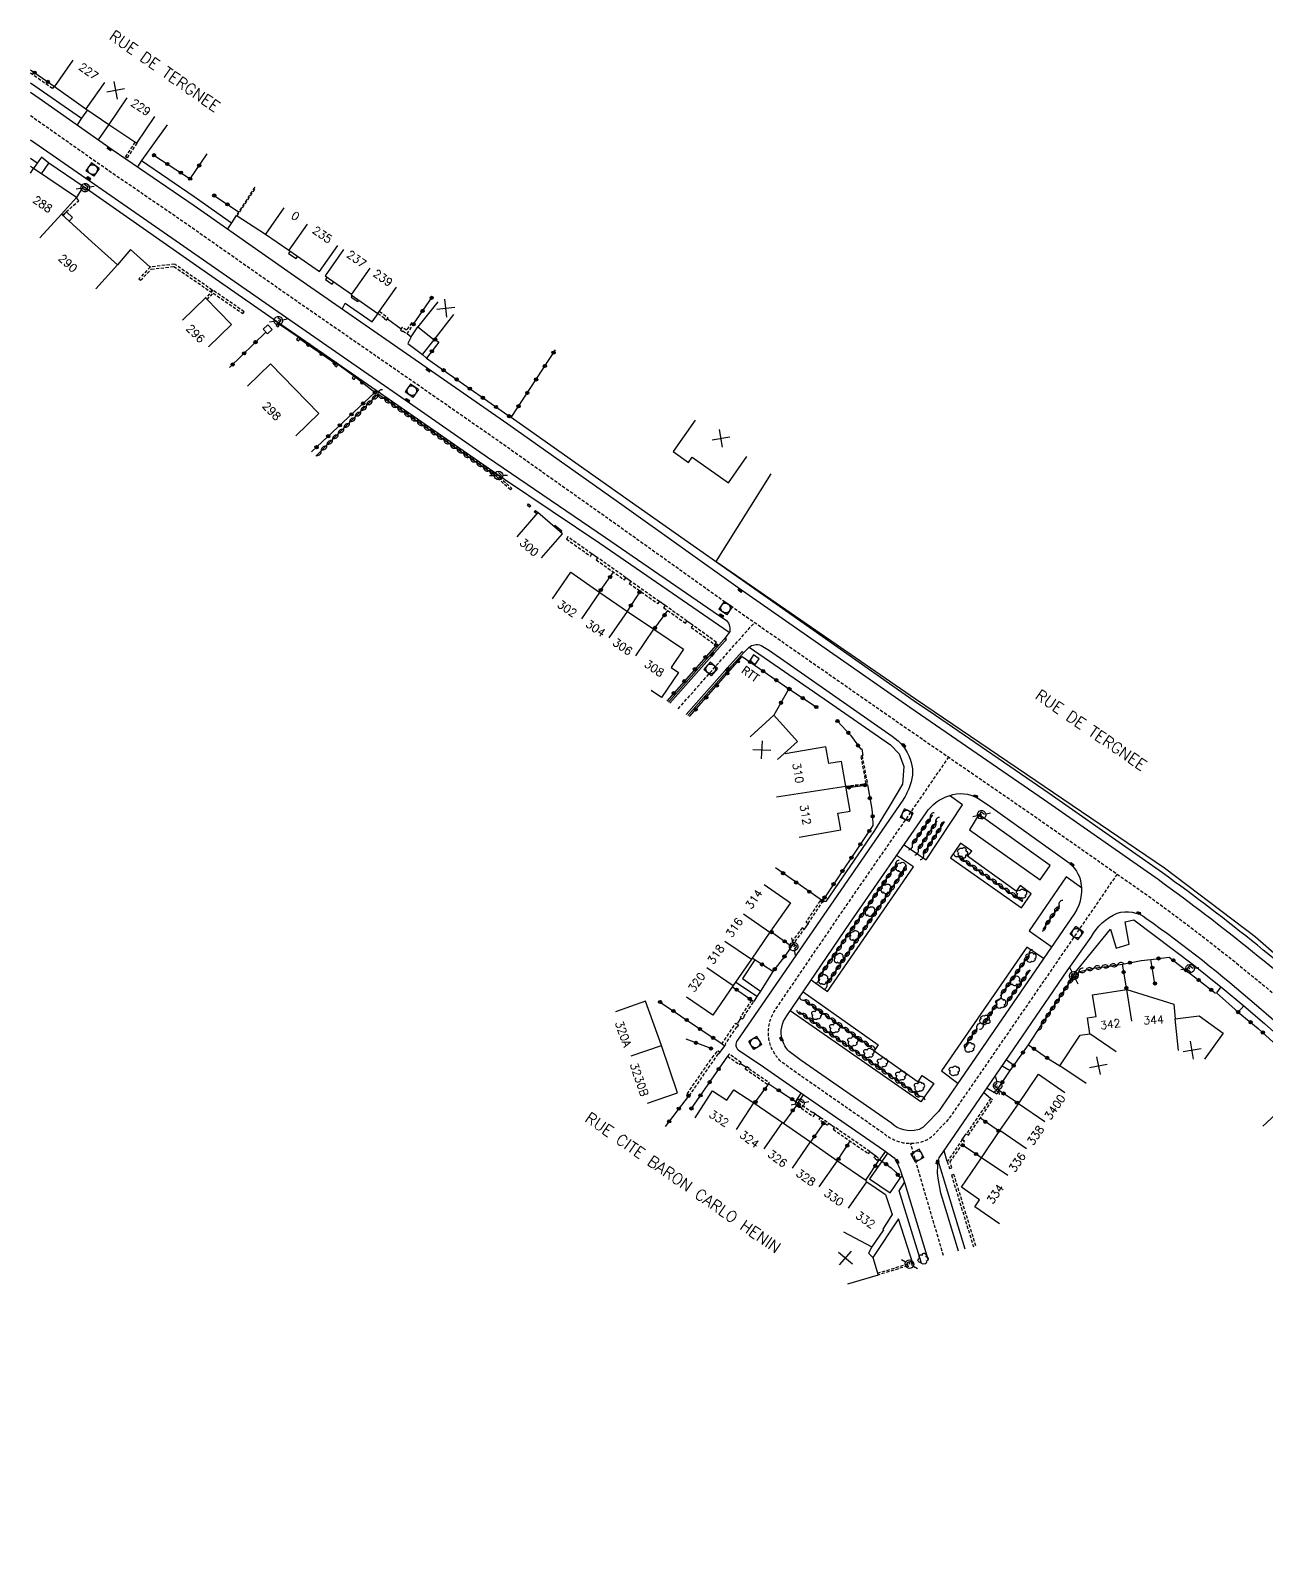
# Model space of a CAD drawing. Header units: millimetres. Extents: x 163999 to 165000, y 124000 to 125000.
# Drawn here: x 164000 to 164193.1, y 124532.5 to 124769.8 of the extents above; entities that cross this region are included whole.
import ezdxf
from ezdxf.enums import TextEntityAlignment as Align

# ---------------------------------------------------------------- set-up
doc = ezdxf.new("R2010")
doc.units = ezdxf.units.MM
doc.linetypes.add('DASHED', pattern=[0.75, 0.5, -0.25])
doc.layers.get('0').update_dxf_attribs({"linetype": 'CONTINUOUS'})
for name, color, linetype in [('W0001', 6, 'DASHED'), ('W0008', 7, 'CONTINUOUS'), ('W0100', 7, 'CONTINUOUS'), ('W0112', 1, 'DASHED'), ('W0300', 7, 'CONTINUOUS'), ('W0310', 3, 'CONTINUOUS'), ('W0322', 7, 'CONTINUOUS'), ('W0330', 7, 'CONTINUOUS'), ('W0334', 7, 'CONTINUOUS'), ('W0400', 7, 'CONTINUOUS'), ('W0420', 7, 'CONTINUOUS'), ('W0471', 7, 'CONTINUOUS'), ('W0984', 7, 'CONTINUOUS'), ('W0989', 7, 'CONTINUOUS'), ('W0991', 7, 'CONTINUOUS'), ('W1102', 7, 'CONTINUOUS')]:
    doc.layers.add(name, color=color, linetype=linetype)
doc.styles.get("Standard").update_dxf_attribs({"font": 'romans.shx', "width": 0.85})

# ---------------------------------------------------------------- blocks, each defined once
blk = doc.blocks.new('t991o')
at = {"color": 0, "linetype": 'Continuous'}
for p, q in [((-1, 1), (1, -1)), ((-1, -1), (1, 1))]:
    blk.add_line(p, q, dxfattribs=at)
blk = doc.blocks.new('t322o')
at = {"color": 0, "linetype": 'Continuous'}
for radius in [0.25, 0.15]:
    blk.add_circle((0, 0), radius, dxfattribs=at)
blk = doc.blocks.new('t310o')
at = {"color": 0, "linetype": 'Continuous'}
for centre, start, end in [((-0.5, 0.38), 216.8699, 323.1304), ((0.5, -0.37), 36.8699, 143.1303)]:
    blk.add_arc(centre, 0.625, start, end, dxfattribs=at)
blk = doc.blocks.new('T471')
for p, q in [((-0.333334, 0.333334), (-0.333334, -0.333334)), ((-0.333334, 0.333334), (0.333334, 0.333334)), ((-0.333334, 0), (0, 0)), ((0.500001, 0.500001), (1.000002, 1.000002)), ((-0.500001, -0.500001), (-1.000002, -1.000002)), ((-0.333334, -0.333334), (0.333334, -0.333334))]:
    blk.add_line(p, q)
blk.add_ellipse((0, 0), major_axis=(0.471405, 0.471405), ratio=1, start_param=5.4977871438, end_param=11.780972451)
blk = doc.blocks.new('T300')
for p, q in [((-0.8, 0.51), (-0.86, 0.34)), ((-0.86, 0.34), (-0.86, 0.17)), ((-0.86, 0.17), (-0.74, 0.06)), ((-0.69, 0.63), (-0.8, 0.51)), ((-0.8, -0.06), (-0.74, 0.06)), ((-0.74, 0.06), (-0.69, 0.11)), ((-0.57, 0.69), (-0.69, 0.63)), ((-0.46, 0.69), (-0.57, 0.69)), ((-0.29, 0.63), (-0.46, 0.69)), ((-0.29, 0.63), (-0.17, 0.74)), ((-0.23, 0.57), (-0.29, 0.63)), ((-0.17, 0.74), (-0.06, 0.8)), ((-0.06, 0.8), (0.06, 0.8)), ((0.06, 0.8), (0.23, 0.74)), ((0.23, 0.74), (0.34, 0.63)), ((0.34, 0.63), (0.4, 0.51)), ((0.46, 0.46), (0.34, 0.46)), ((0.4, 0.51), (0.4, 0.46)), ((0.57, 0.4), (0.46, 0.46)), ((0.57, 0.4), (0.69, 0.29)), ((0.69, 0.29), (0.74, 0.17)), ((0.74, 0.06), (0.69, -0.17)), ((0.74, 0.17), (0.74, 0.06)), ((-0.8, -0.17), (-0.8, -0.06)), ((-0.8, -0.23), (-0.8, -0.17)), ((-0.74, -0.34), (-0.8, -0.23)), ((-0.69, -0.4), (-0.74, -0.34)), ((-0.51, -0.46), (-0.69, -0.4)), ((-0.4, -0.46), (-0.51, -0.46)), ((-0.4, -0.46), (-0.34, -0.46)), ((-0.34, -0.46), (-0.34, -0.4)), ((-0.34, -0.51), (-0.34, -0.46)), ((-0.29, -0.63), (-0.34, -0.51)), ((-0.17, -0.74), (-0.29, -0.63)), ((-0.06, -0.8), (-0.17, -0.74)), ((0.06, -0.8), (-0.06, -0.8)), ((0.17, -0.74), (0.06, -0.8)), ((0.23, -0.69), (0.17, -0.74)), ((0.29, -0.46), (0.23, -0.46)), ((0.29, -0.63), (0.23, -0.69)), ((0.46, -0.4), (0.29, -0.46)), ((0.34, -0.51), (0.29, -0.63)), ((0.34, -0.51), (0.34, -0.46)), ((0.57, -0.34), (0.46, -0.4)), ((0.63, -0.29), (0.57, -0.34)), ((0.69, -0.17), (0.63, -0.29))]:
    blk.add_line(p, q)
blk = doc.blocks.new('T400')
for p, q in [((-0.15, 0.3), (0.15, 0.3)), ((-0.15, -0.25), (-0.15, 0.3)), ((-0.15, 0.15), (0.15, 0.15)), ((-0.15, 0), (0.15, 0)), ((0.15, 0.3), (0.15, -0.25)), ((-0.15, -0.15), (0.15, -0.15)), ((-0.15, -0.25), (-0.15, -0.3)), ((-0.15, -0.3), (0.15, -0.3)), ((0.15, -0.3), (0.15, -0.25))]:
    blk.add_line(p, q)
blk = doc.blocks.new('T420')
for p, q in [((0.75, 0.75), (-0.75, 0.75)), ((-0.75, 0.75), (-0.75, -0.75)), ((0.75, 0.75), (0.75, -0.75)), ((0.75, -0.75), (-0.75, -0.75))]:
    blk.add_line(p, q)
blk.add_ellipse((0, 0), major_axis=(-0.53, 0.53), ratio=1, start_param=3.926991, end_param=10.210176)
blk = doc.blocks.new('t112o')
at = {"color": 0, "linetype": 'Continuous'}
for p, q in [((-0.5, 0.5), (0.5, 0.5)), ((-0.5, -0.5), (-0.5, 0.5)), ((0.5, 0.5), (0.5, -0.5)), ((0.5, -0.5), (-0.5, -0.5))]:
    blk.add_line(p, q, dxfattribs=at)

msp = doc.modelspace()

# ---------------------------------------------------------------- linework, layer by layer
at = {"layer": 'W0001', "flags": 128}
for points in [[(164000, 124756.56), (164011.04, 124748.79), (164023.86, 124740.01), (164039.54, 124729.01), (164060.94, 124714.2), (164072.86, 124705.91), (164091.02, 124693.06), (164108.83, 124680.34), (164135.66, 124661.66), (164156.7, 124647.18), (164174.39, 124634.79, -0.027747), (164202.99, 124611.68, -0.034051), (164229.61, 124584.03, -0.003914), (164258.63, 124549.33), (164269.93, 124535.81)], [(164169.73, 124638.05), (164159.84, 124623.62), (164146.33, 124603.98), (164143.37, 124599.71), (164141.54, 124597.8, -0.165138), (164139.13, 124596.17, -0.252688), (164133.25, 124597.55), (164119.23, 124607.3), (164117.18, 124608.82, -0.134361), (164115.5, 124611.67, -0.229926), (164116.51, 124617.07), (164126.46, 124631.69), (164138.25, 124648.76, -0.000148), (164138.25, 124648.76), (164143.44, 124656.3)]]:
    msp.add_lwpolyline(points, format="xyb", dxfattribs=at)
for points in [[(164101.18, 124663.86), (164113.1, 124677.36)], [(164142.61, 124578.45), (164137.48, 124595.95)]]:
    msp.add_lwpolyline(points, dxfattribs=at)
at = {"layer": 'W0008'}
for points in [[(164000, 124760.21), (164001.37, 124759.26), (164012.75, 124751.26), (164025.57, 124742.47), (164041.25, 124731.48), (164062.65, 124716.66), (164074.59, 124708.37), (164092.76, 124695.5), (164110.56, 124682.79), (164137.37, 124664.12), (164158.41, 124649.64), (164176.13, 124637.23, -0.027762), (164205, 124613.9, -0.034045), (164231.9, 124585.96, -0.003913), (164260.94, 124551.24), (164272.25, 124537.72)], [(164000, 124752.75), (164009.33, 124746.27), (164022.1, 124737.42), (164037.98, 124726.4), (164059.19, 124711.67), (164071.38, 124703.2), (164089.83, 124690.61), (164107.5, 124678.47), (164108.5, 124677.81, -0.292761), (164109.24, 124675.96, -0.051791), (164108.3, 124674.7), (164099.65, 124664.91)], [(164102.71, 124662.82), (164109.13, 124670.09), (164111.37, 124672.63), (164112.21, 124673.45, -0.295701), (164114.13, 124673.75), (164115.42, 124672.96), (164134.62, 124659.59, -0.163825), (164137.41, 124655.99, -0.180444), (164137.43, 124651.99, -0.048816), (164136.28, 124649.59), (164120.13, 124626.17), (164110.43, 124612.09, 0.47323), (164110.76, 124610.46), (164113.97, 124608.3), (164120.85, 124603.51), (164133.32, 124594.93), (164134.93, 124593.73, -0.041496), (164135.8, 124592.01), (164136.58, 124589.7), (164140.22, 124577.74)], [(164144.96, 124579.15), (164143.17, 124584.97), (164142.22, 124588.23), (164141.78, 124590.57, -0.095421), (164141.94, 124593.7), (164150.11, 124605.63), (164161.94, 124622.92), (164165.66, 124628.22, -0.164769), (164169.76, 124631.93, -0.240965), (164174.24, 124631.18, -0.025366), (164191.53, 124617.56, -0.026655), (164214.62, 124595.68, -0.014884), (164234.51, 124572.85), (164244.38, 124560.92, -0.202931), (164246.11, 124556.6, -0.164971), (164242.95, 124551.92), (164230.59, 124541.83), (164220.01, 124533.2, -0.245856), (164216.15, 124532.84, -0.230619), (164213.87, 124534.93), (164210.92, 124544.66)]]:
    msp.add_lwpolyline(points, format="xyb", dxfattribs=at)
for points in [[(164108.52, 124674.95), (164108.52, 124674.95)], [(164135.43, 124592.84), (164135.43, 124592.84)]]:
    msp.add_lwpolyline(points, dxfattribs=at)
msp.add_lwpolyline([(164118.49, 124610.34, -0.127246), (164117.43, 124612.2, -0.232213), (164118.14, 124615.9), (164128.11, 124630.56), (164139.9, 124647.62, -0.172525), (164143.53, 124650.28, -0.232697), (164147.97, 124649.89), (164149.65, 124648.79), (164161.87, 124640.06, -0.166534), (164163.95, 124637.3, -0.209994), (164163.1, 124631.91), (164158.19, 124624.75), (164144.68, 124605.12), (164141.82, 124600.97), (164140.01, 124599.09, -0.175147), (164138.6, 124598.1, -0.259193), (164134.49, 124599.12), (164120.39, 124608.92), (164118.49, 124610.34)], format="xyb", close=True, dxfattribs=at)
at = {"layer": 'W0100'}
for points in [[(164006.65, 124765.18), (164003.76, 124761.1), (164008.68, 124757.61), (164012.27, 124755.16), (164016.64, 124752.23), (164019.42, 124756.38)], [(164010.24, 124729.49), (164013.59, 124733.2), (164009.59, 124736.82), (164004.85, 124741.14), (164007.2, 124743.73), (164000.49, 124748.27), (164000, 124748.6)], [(164039.58, 124742.12), (164036.72, 124738.02), (164040.36, 124735.49), (164045.14, 124732.16), (164048, 124736.26)], [(164048.91, 124735.62), (164046.04, 124731.52), (164050.17, 124728.63), (164050.09, 124728.55), (164054.29, 124725.62), (164057.16, 124729.71)], [(164027.83, 124720.41), (164031.4, 124723.91), (164027.36, 124728.04), (164023.78, 124724.55)], [(164063.64, 124727.43), (164060.54, 124723.51), (164063.05, 124721.52), (164066.16, 124725.44)], [(164033.93, 124714.24), (164037.52, 124717.73), (164045.04, 124709.99), (164041.46, 124706.51)], [(164103.85, 124708.97), (164100.38, 124704.06), (164102.8, 124702.35), (164103.38, 124703.18), (164109.03, 124699.18), (164111.92, 124703.26)], [(164079.81, 124687.43), (164083.09, 124691.21), (164079.28, 124694.52), (164076, 124690.74)], [(164081.56, 124681.07), (164084.39, 124685.19), (164088.96, 124682.06), (164093.27, 124679.07), (164097.36, 124676.29), (164102, 124673.16), (164100.06, 124670.31), (164101.21, 124669.52), (164098.57, 124665.64), (164096.98, 124666.72)], [(164112.42, 124659.5), (164116.13, 124662.85), (164119.81, 124658.77), (164116.69, 124655.95)], [(164114.6, 124636.43), (164118.7, 124633.58), (164115.51, 124628.97), (164112.62, 124624.75), (164109.77, 124620.63), (164106.61, 124616.02), (164102.49, 124618.84)], [(164164.91, 124605.32), (164160.77, 124608.12), (164163.99, 124612.88), (164165.46, 124613.09), (164165.1, 124615.59), (164166.47, 124615.78), (164165.92, 124619.17), (164171.27, 124620.02), (164178.59, 124617.72), (164178.83, 124615.46), (164182.55, 124615.91), (164186.32, 124613.21), (164183.41, 124609.15)], [(164096.38, 124602.27), (164101.1, 124603.9), (164098.55, 124611.28), (164096.1, 124618.21), (164091.38, 124616.54)], [(164151.36, 124583.4), (164147.51, 124586.06), (164148.27, 124587.18), (164145.41, 124589.13), (164148.55, 124593.75), (164151.43, 124597.97), (164154.32, 124602.18), (164157.47, 124606.78), (164161.59, 124603.95)], [(164103.81, 124599.99), (164106.52, 124604.19), (164108.8, 124602.72), (164109.86, 124604.35), (164112.99, 124602.33), (164117.48, 124599.24), (164121.87, 124596.2), (164126.07, 124593.28), (164130.47, 124590.25), (164130.55, 124590.19), (164130.49, 124590.1), (164130.65, 124589.99), (164133.55, 124588), (164134.61, 124584.85), (164134.42, 124584.54), (164133.17, 124582.59), (164133.27, 124582.47), (164131.44, 124579.84), (164130.91, 124578.82), (164131.59, 124578.15), (164132.4, 124575.42), (164127.61, 124574)]]:
    msp.add_lwpolyline(points, dxfattribs=at)
msp.add_lwpolyline([(164113.19, 124670.8), (164113.83, 124671.67), (164112.97, 124672.3), (164112.37, 124671.41)], close=True, dxfattribs=at)
at = {"layer": 'W0100', "flags": 128}
msp.add_lwpolyline([(164120.09, 124643.79), (164126.56, 124644.94), (164126.1, 124647.56), (164128.04, 124647.9), (164126.67, 124655.65), (164124.73, 124655.31), (164124.26, 124657.95), (164117.9, 124656.83)], dxfattribs=at)
at = {"layer": 'W0112'}
for points in [[(164003.72, 124761.12), (164003.46, 124760.76), (164000, 124763.15)], [(164016.64, 124752.23), (164015.13, 124749.94), (164014.88, 124750.1), (164016.39, 124752.39)], [(164035.04, 124745.33), (164032.16, 124740.95), (164032.3, 124740.86), (164035.18, 124745.24)], [(164005.03, 124740.98), (164007.55, 124743.24), (164007.2, 124743.73)], [(164027.6, 124727.79), (164028.56, 124728.79), (164033.2, 124725.6), (164033.4, 124725.89), (164028.51, 124729.25), (164027.36, 124728.04)], [(164054.3, 124725.63), (164055.33, 124724.87), (164055.28, 124724.8), (164055.61, 124724.56), (164055.83, 124724.89)], [(164054.53, 124725.95), (164055.88, 124724.96), (164055.83, 124724.89), (164055.84, 124724.89)], [(164079.08, 124694.3), (164078.71, 124694.62), (164078.91, 124694.85), (164079.28, 124694.52)], [(164127.36, 124651.76), (164130.54, 124652.2), (164129.74, 124656.52), (164129.9, 124656.55), (164130.73, 124652.07), (164127.39, 124651.6)], [(164110.58, 124614.47), (164110.35, 124614.15), (164110.28, 124614.2), (164108.5, 124611.49), (164108.57, 124611.45), (164108.43, 124611.22), (164108, 124611.46), (164110.17, 124614.76), (164110.58, 124614.48)], [(164147.67, 124579.96), (164144.25, 124591.14), (164143.87, 124591.02), (164147.29, 124579.84)], [(164132.32, 124575.7), (164136.92, 124577.12), (164137, 124576.84), (164132.4, 124575.42)]]:
    msp.add_lwpolyline(points, dxfattribs=at)
for points in [[(164028.41, 124729.27), (164022.52, 124733.33), (164018.72, 124732.88), (164016.95, 124731.04), (164017.21, 124730.8), (164018.88, 124732.54), (164022.43, 124732.96), (164028.21, 124728.98)], [(164038.91, 124723.88), (164038.6, 124724.09), (164038.37, 124723.76), (164038.68, 124723.55)], [(164059.52, 124724.16), (164058.74, 124723), (164058.07, 124723.46), (164057.8, 124723.06), (164058.14, 124722.82), (164058.18, 124722.9), (164058.84, 124722.45), (164059.85, 124723.93)], [(164042.13, 124721.68), (164041.81, 124721.9), (164041.59, 124721.57), (164041.9, 124721.35)], [(164047.48, 124717.53), (164047.8, 124717.3), (164048.03, 124717.63), (164047.72, 124717.85)], [(164050.79, 124715.63), (164050.48, 124715.86), (164050.24, 124715.54), (164050.55, 124715.31)], [(164073.27, 124700.05), (164075.2, 124698.28), (164074.99, 124698.06), (164073.07, 124699.83)], [(164077.96, 124695.34), (164077.62, 124695.65), (164077.82, 124695.87), (164078.16, 124695.56)], [(164083.72, 124690.39), (164087.47, 124687.73), (164087.7, 124688.06), (164083.95, 124690.72)], [(164088.37, 124687.13), (164092.79, 124684.01), (164093.02, 124684.34), (164088.6, 124687.46)], [(164093.55, 124683.45), (164098.02, 124680.29), (164098.25, 124680.61), (164093.78, 124683.77)], [(164098.91, 124679.68), (164102.31, 124677.25), (164102.55, 124677.57), (164099.15, 124680.01)], [(164107.16, 124674.25), (164103.48, 124676.92), (164103.23, 124676.58), (164106.91, 124673.91)], [(164123.34, 124633.86), (164121.13, 124630.56), (164121.46, 124630.34), (164123.67, 124633.64)], [(164119, 124626.86), (164120.87, 124629.43), (164120.55, 124629.66), (164118.67, 124627.09)], [(164111.2, 124615.38), (164111.48, 124615.72), (164111.41, 124615.77), (164112.98, 124618.15), (164112.64, 124618.37), (164110.87, 124615.67), (164110.9, 124615.65), (164110.89, 124615.63)], [(164102.59, 124603.72), (164106.48, 124609.36), (164107.39, 124610.49), (164107.7, 124610.24), (164107.45, 124609.93), (164107.39, 124609.98), (164102.92, 124603.49)], [(164108.9, 124609.61), (164110.78, 124608.27), (164111.02, 124608.6), (164109.13, 124609.94)], [(164115.15, 124605.17), (164111.65, 124607.58), (164111.96, 124607.98), (164112.27, 124607.74), (164112.23, 124607.67), (164115.38, 124605.5)], [(164149.98, 124603), (164146.18, 124597.47), (164146.51, 124597.25), (164150.31, 124602.78)], [(164151.16, 124604.02), (164150.95, 124603.69), (164150.61, 124603.91), (164150.82, 124604.24)], [(164119.75, 124601.93), (164122.31, 124600.19), (164122.56, 124600.6), (164122.24, 124600.82), (164122.19, 124600.75), (164119.98, 124602.26)], [(164124.47, 124598.82), (164123.19, 124599.7), (164123.41, 124600.03), (164124.7, 124599.15)], [(164131.13, 124594.69), (164125.61, 124598.51), (164125.38, 124598.18), (164130.9, 124594.36)], [(164145.56, 124596.57), (164143.21, 124593.15), (164143.55, 124592.06), (164143.93, 124592.18), (164143.65, 124593.08), (164145.89, 124596.34)], [(164132.25, 124593.29), (164131.75, 124593.76), (164132.03, 124594.05), (164132.53, 124593.57)]]:
    msp.add_lwpolyline(points, close=True, dxfattribs=at)
at = {"layer": 'W0310'}
for points in [[(164072.61, 124700.33), (164054.29, 124712.99), (164044.57, 124703.31)], [(164137.77, 124642.68), (164140.93, 124647.33)], [(164138.69, 124641.87), (164141.64, 124646.37)], [(164139.5, 124641.15), (164142.76, 124646.23)], [(164144.96, 124640.8), (164154.98, 124633.79)], [(164123.12, 124621.82), (164135.38, 124639.72)], [(164124.43, 124620.88), (164136.7, 124638.97)], [(164160.68, 124633.11), (164158.13, 124629.38)], [(164155.96, 124625.4), (164151.46, 124618.96)], [(164167.34, 124623.53), (164170.56, 124624)], [(164152.6, 124618.1), (164156.19, 124623.07)], [(164157.93, 124614.5), (164162.5, 124621.38), (164163.93, 124622.83), (164166.28, 124623.4)], [(164120.91, 124618.37), (164131.45, 124610.95)], [(164150.94, 124617.73), (164148.79, 124614.61)], [(164138.92, 124603.29), (164120.05, 124616.55)], [(164147.82, 124613.92), (164146, 124611.28)]]:
    msp.add_lwpolyline(points, dxfattribs=at)
at = {"layer": 'W0322'}
for points in [[(164000, 124763.69), (164003.76, 124761.1)], [(164019.3, 124750.34), (164024.96, 124746.67), (164027.63, 124750.57)], [(164028.72, 124744.05), (164032.52, 124741.5)], [(164059.85, 124723.93), (164062.74, 124728.15)], [(164036.77, 124722.72), (164031.09, 124717.16)], [(164047.66, 124717.77), (164042.09, 124721.63)], [(164063.12, 124721.61), (164063.8, 124721.14), (164061.87, 124718.62)], [(164064.54, 124716.75), (164075.08, 124709.36), (164082.02, 124719.96)], [(164043.91, 124703.99), (164053.81, 124713.28), (164050.92, 124715.54), (164050.79, 124715.63)], [(164088.87, 124682.12), (164091.09, 124685.21)], [(164095.25, 124682.25), (164093.21, 124679.12)], [(164097.38, 124676.28), (164099.58, 124679.21)], [(164107.11, 124673.79), (164099.39, 124665.08)], [(164102.94, 124662.66), (164111.17, 124672.03), (164118.48, 124666.99), (164123.03, 124663.95)], [(164118.48, 124666.99), (164116.13, 124662.85)], [(164126.06, 124661.96), (164128.09, 124659.76), (164129.66, 124657.59)], [(164127.41, 124651.5), (164130.73, 124652), (164131.43, 124648.18)], [(164131.55, 124647.09), (164131.6, 124645.62), (164123.7, 124633.87)], [(164123.7, 124633.87), (164116.39, 124639.01)], [(164115.6, 124629.11), (164118.88, 124626.79), (164118.41, 124626.07)], [(164117.78, 124625.19), (164115.99, 124622.83), (164112.75, 124624.94)], [(164171.18, 124620.26), (164170.56, 124624), (164173.51, 124624.54)], [(164175.65, 124620.97), (164175.02, 124624.73), (164177.89, 124625.07), (164185.11, 124619.45)], [(164109.65, 124620.45), (164112.82, 124618.25)], [(164098.36, 124618.06), (164108.04, 124611.52)], [(164188.65, 124616.48), (164191.78, 124613.95), (164200.46, 124606.01), (164192.48, 124598.69)], [(164106.31, 124610.8), (164102.45, 124612.26)], [(164153.59, 124608.14), (164155.88, 124611.36), (164158.89, 124609.3), (164160.77, 124608.12)], [(164103.25, 124601.43), (164108.91, 124609.61)], [(164154.07, 124602.35), (164151.05, 124604.42), (164153.05, 124607.35)], [(164113.27, 124602.45), (164115.34, 124605.27), (164115.95, 124604.89)], [(164102.88, 124603.52), (164099.15, 124598.6)], [(164116.89, 124604.26), (164119.9, 124602.29), (164117.61, 124599.16)], [(164123.91, 124599.2), (164121.86, 124596.21)], [(164151.35, 124597.84), (164148.46, 124599.85)], [(164126.06, 124593.29), (164128.06, 124596.31)], [(164145.62, 124595.68), (164148.56, 124593.77)], [(164130.51, 124590.22), (164132.64, 124593.49), (164134.44, 124592.18), (164135.16, 124591.5), (164135.87, 124590.55)]]:
    msp.add_lwpolyline(points, dxfattribs=at)
at = {"layer": 'W0330'}
for points in [[(164107.1, 124686.87), (164115.71, 124700.58)], [(164107.1, 124686.87), (164138.27, 124665.43), (164177.12, 124639), (164191.32, 124628.28), (164206.25, 124615.25), (164213.13, 124609.44), (164219.22, 124620.65)]]:
    msp.add_lwpolyline(points, dxfattribs=at)
at = {"layer": 'W0334'}
for points in [[(164000, 124761.66), (164007.98, 124756.15), (164007.3, 124755.09)], [(164008.91, 124757.45), (164007.98, 124756.15)], [(164010.66, 124752.73), (164012.29, 124755.14)], [(164021.36, 124755.08), (164017.37, 124749.51), (164025.57, 124743.91), (164031.41, 124739.79), (164030.78, 124738.82)], [(164109.15, 124675.8), (164088.94, 124689.68), (164074.03, 124699.69), (164042.29, 124721.69), (164038.43, 124724.38), (164025.97, 124733.04), (164008.26, 124745.45), (164002.9, 124749.12), (164001.74, 124750.04), (164001.06, 124749.12), (164000, 124749.83)], [(164001.06, 124749.12), (164000.49, 124748.27)], [(164001.73, 124747.43), (164002.9, 124749.12)], [(164017.37, 124749.51), (164016.73, 124748.53)], [(164008.26, 124745.45), (164007.2, 124743.73)], [(164006.06, 124740.04), (164006.57, 124740.6), (164005.62, 124741.48), (164005.11, 124740.91)], [(164032.15, 124740.94), (164031.41, 124739.79)], [(164032.3, 124740.86), (164036.72, 124738.02)], [(164018.72, 124732.88), (164015.62, 124735.63), (164013.59, 124733.2)], [(164040.58, 124735.34), (164040.34, 124734.99), (164041.51, 124734.2), (164041.74, 124734.53)], [(164046.36, 124731.3), (164046.09, 124730.93), (164047.15, 124730.19), (164047.41, 124730.56)], [(164050.26, 124728.43), (164050.09, 124728.19), (164051.14, 124727.49), (164051.29, 124727.71)], [(164048.71, 124726.31), (164049.18, 124727.23), (164053.39, 124724.3), (164054.31, 124725.62)], [(164041.81, 124721.9), (164038.91, 124723.88)], [(164055.77, 124724.8), (164057.9, 124723.21)], [(164058.86, 124722.48), (164059.48, 124721.97), (164058.94, 124720.93), (164061.24, 124719.23), (164061.87, 124718.62), (164064.54, 124716.75)], [(164059.48, 124721.97), (164060.54, 124723.51)], [(164061.24, 124719.23), (164063.05, 124721.52)], [(164050.48, 124715.86), (164048.03, 124717.63)], [(164082.84, 124691.42), (164083.02, 124691.63), (164081.92, 124692.52), (164081.78, 124692.35)], [(164088.6, 124687.46), (164087.7, 124688.06)], [(164093.78, 124683.77), (164093.02, 124684.34)], [(164099.15, 124680.01), (164098.25, 124680.61)], [(164103.48, 124676.92), (164102.55, 124677.57)], [(164111.37, 124672.63), (164111.15, 124672.83), (164108.9, 124670.29), (164102.45, 124662.99)], [(164112.27, 124673.5), (164123.96, 124665.41), (164134.34, 124658.24), (164135.72, 124656.83), (164136.4, 124654.86), (164136.21, 124652.07), (164134.08, 124648.52), (164131.87, 124644.85), (164124.26, 124633.75), (164123.67, 124633.64)], [(164129.66, 124657.59), (164129.84, 124657.59), (164130.03, 124656.58), (164129.9, 124656.55)], [(164136.46, 124642.64), (164139.89, 124640.25), (164145.61, 124648.88), (164143.58, 124650.3)], [(164131.43, 124648.18), (164131.55, 124647.09)], [(164121.95, 124621.51), (164124.52, 124619.73), (164137.92, 124639.16), (164135.3, 124640.97)], [(164164.17, 124635.88), (164161.76, 124637.61), (164155.98, 124629.18), (164159.53, 124626.71)], [(164121.46, 124630.34), (164120.87, 124629.43)], [(164162.5, 124621.38), (164162.78, 124622.16), (164168.68, 124629.44), (164169.6, 124626.47), (164171.62, 124627.09), (164170.99, 124630.6), (164172.33, 124630.92), (164181.66, 124623.89), (164185.95, 124620.43), (164185.26, 124619.51), (164188.65, 124616.48), (164189.53, 124617.47)], [(164158.26, 124624.86), (164155.64, 124626.64), (164142.31, 124607.3), (164144.88, 124605.41)], [(164113.14, 124624.68), (164111.25, 124621.74), (164114.03, 124619.76)], [(164118.41, 124626.07), (164117.78, 124625.19)], [(164173.51, 124624.54), (164175.02, 124624.73)], [(164115.99, 124622.83), (164114.03, 124619.76), (164113.47, 124618.91), (164112.98, 124618.15)], [(164166.28, 124623.4), (164167.34, 124623.53)], [(164113.47, 124618.91), (164110.12, 124621.14)], [(164120.69, 124619.65), (164132.41, 124611.39), (164131.78, 124610.44), (164138.65, 124605.61), (164139.31, 124606.59), (164141.1, 124605.36), (164139.07, 124602.47), (164118.68, 124616.69)], [(164185.95, 124620.43), (164186.16, 124620.27), (164189.53, 124617.47), (164192.74, 124614.72), (164202.41, 124606.1), (164209.68, 124598.9), (164208.51, 124597.81)], [(164110.92, 124615.47), (164110.42, 124614.74)], [(164155.88, 124611.36), (164157.93, 124614.5)], [(164108.39, 124611.24), (164107.7, 124610.24)], [(164110.92, 124608.46), (164111.87, 124607.87)], [(164151.8, 124608.1), (164153.05, 124607.35), (164153.59, 124608.14), (164152.42, 124609.01)], [(164115.95, 124604.89), (164116.89, 124604.26)], [(164119.56, 124602.5), (164120.41, 124603.81)], [(164119.89, 124602.29), (164120.73, 124603.59)], [(164149.98, 124603), (164148.9, 124603.87)], [(164149.42, 124604.63), (164150.61, 124603.91)], [(164122.56, 124600.6), (164123.41, 124600.03)], [(164124.7, 124599.15), (164125.61, 124598.51)], [(164145.56, 124596.57), (164146.18, 124597.47)], [(164133.91, 124594.49), (164131.04, 124590.46), (164134.31, 124588.25), (164135.87, 124590.55), (164136.16, 124590.93)], [(164131.13, 124594.69), (164132.03, 124594.05)], [(164133.55, 124594.76), (164132.52, 124593.31)], [(164146.02, 124579.46), (164141.83, 124593.16)], [(164143.21, 124593.15), (164142.71, 124594.82)], [(164139.11, 124577.41), (164135.69, 124588.59), (164136.52, 124589.86)], [(164137.86, 124577.04), (164135.61, 124584.18), (164131.59, 124578.15)]]:
    msp.add_lwpolyline(points, dxfattribs=at)
for points in [[(164248.2, 124566.61), (164249.12, 124567.42, 0.002184), (164232.84, 124586.76, 0.034042), (164205.82, 124614.81, 0.027768), (164176.84, 124638.23), (164159.11, 124650.65), (164141.37, 124662.84), (164138.04, 124665.07), (164093.5, 124696.35), (164075.08, 124709.36)], [(164108.52, 124674.95), (164108.75, 124674.75, -0.010545), (164108.53, 124674.5), (164099.9, 124664.73)]]:
    msp.add_lwpolyline(points, format="xyb", dxfattribs=at)
for points in [[(164146.66, 124644.95), (164157.74, 124637.14), (164159.28, 124639.38), (164148.15, 124647.34)], [(164146.39, 124640.83), (164147.03, 124641.62), (164145.28, 124642.89), (164143.73, 124640.6), (164154.81, 124632.78), (164156.33, 124634.96), (164154.62, 124636.24), (164153.99, 124635.4)]]:
    msp.add_lwpolyline(points, close=True, dxfattribs=at)
at = {"layer": 'W1102'}
for p, q in [((164086.13, 124677.94), (164088.96, 124682.06)), ((164090.42, 124674.96), (164093.27, 124679.07)), ((164094.55, 124672.16), (164097.36, 124676.29)), ((164127, 124582.14), (164131.44, 124579.84))]:
    msp.add_line(p, q, dxfattribs=at)
for points in [[(164011.57, 124761.69), (164008.68, 124757.61)], [(164015.09, 124759.29), (164012.27, 124755.16)], [(164000, 124747.54), (164000.49, 124748.27)], [(164001.48, 124737.45), (164004.85, 124741.14)], [(164043.22, 124739.59), (164040.36, 124735.49)], [(164053.04, 124732.72), (164050.17, 124728.63)], [(164111.4, 124631.82), (164115.51, 124628.97)], [(164108.49, 124627.58), (164112.62, 124624.75)], [(164105.65, 124623.47), (164109.77, 124620.63)], [(164172.06, 124615.08), (164171.27, 124620.02)], [(164179.34, 124610.49), (164178.83, 124615.46)], [(164093.82, 124609.65), (164098.55, 124611.28)], [(164110.27, 124598.13), (164112.99, 124602.33)], [(164158.44, 124599.36), (164154.32, 124602.18)], [(164114.63, 124595.14), (164117.48, 124599.24)], [(164155.56, 124595.15), (164151.43, 124597.97)], [(164119.02, 124592.09), (164121.87, 124596.2)], [(164123.21, 124589.18), (164126.07, 124593.28)], [(164152.69, 124590.94), (164148.55, 124593.75)], [(164127.8, 124585.88), (164130.65, 124589.99)]]:
    msp.add_lwpolyline(points, dxfattribs=at)
at = {"layer": 'W1102', "flags": 128}
for points in [[(164116.54, 124650.11), (164127.36, 124651.78)], [(164169.6, 124610.29), (164165.46, 124613.09)]]:
    msp.add_lwpolyline(points, dxfattribs=at)

# ---------------------------------------------------------------- block references
at = {"layer": 'W0112', "rotation": 41.81825017965769}
msp.add_blockref('t112o', (164037.06, 124723.15), dxfattribs=at)
at = {"layer": 'W0300'}
for p, rotation in [((164145.56, 124641.48), 144.9774758571606), ((164136.1, 124639.16), 55.76833331429238), ((164133.76, 124635.76), 55.76833331429238), ((164154.73, 124634.92), 233.3061126766876), ((164131.28, 124632.22), 55.76833331429238), ((164128.82, 124628.47), 69.35355337719798), ((164126.37, 124624.95), 69.35355337719798), ((164156.21, 124624.99), 235.7552115655216), ((164123.96, 124621.62), 69.35355337719798), ((164153.88, 124621.41), 54.12136074187669), ((164122.74, 124616.04), 234.9883059978106), ((164151.47, 124617.81), 235.1116853868686), ((164125.57, 124613.97), 234.9883059978106), ((164149.16, 124615.29), 54.12136074187669), ((164128.38, 124611.87), 234.9883059978106), ((164146.59, 124610.94), 235.3810051170476), ((164130.88, 124610.07), 234.9883059978106), ((164133.02, 124608.59), 234.9883059978106), ((164135.88, 124606.53), 234.9883059978106), ((164144.23, 124607.27), 235.3810051170476), ((164138.78, 124604.78), 234.9883059978106), ((164139.42, 124577.85), 286.9183821143546)]:
    msp.add_blockref('T300', p, dxfattribs=dict(at, rotation=rotation))
at = {"layer": 'W0310'}
for p, rotation in [((164052.51, 124711.23), 224.9026682214546), ((164053.4, 124712.11), 224.9026682214546), ((164054.29, 124712.99), 224.9026682214546), ((164055.12, 124712.41), 145.3520020567886), ((164056.15, 124711.7), 145.3520020567886), ((164057.18, 124710.99), 145.3520020567886), ((164049.86, 124708.58), 224.9026682214546), ((164050.74, 124709.46), 224.9026682214546), ((164051.63, 124710.34), 224.9026682214546), ((164058.21, 124710.28), 145.3520020567886), ((164059.24, 124709.57), 145.3520020567886), ((164060.27, 124708.86), 145.3520020567886), ((164048.09, 124706.81), 224.9026682214546), ((164048.97, 124707.7), 224.9026682214546), ((164061.29, 124708.15), 145.3520020567886), ((164062.32, 124707.44), 145.3520020567886), ((164063.35, 124706.73), 145.3520020567886), ((164045.43, 124704.17), 224.9026682214546), ((164046.32, 124705.05), 224.9026682214546), ((164047.2, 124705.93), 224.9026682214546), ((164064.38, 124706.02), 145.3520020567886), ((164065.41, 124705.3), 145.3520020567886), ((164066.44, 124704.59), 145.3520020567886), ((164067.46, 124703.88), 145.3520020567886), ((164068.49, 124703.17), 145.3520020567886), ((164069.52, 124702.46), 145.3520020567886), ((164070.55, 124701.75), 145.3520020567886), ((164071.58, 124701.04), 145.3520020567886), ((164072.61, 124700.33), 145.3520020567886), ((164140.58, 124646.81), 55.82350756432938), ((164139.17, 124644.74), 55.82350756432938), ((164139.88, 124645.78), 55.82350756432938), ((164140.75, 124645), 56.74028607676079), ((164141.43, 124646.05), 56.74028607676079), ((164141.52, 124644.31), 57.32082776671897), ((164142.2, 124645.36), 57.32082776671897), ((164137.77, 124642.68), 55.82350756432938), ((164138.47, 124643.71), 55.82350756432938), ((164139.37, 124642.91), 56.74028607676079), ((164140.06, 124643.96), 56.74028607676079), ((164140.17, 124642.2), 57.32082776671897), ((164140.85, 124643.25), 57.32082776671897), ((164138.69, 124641.87), 56.74028607676079), ((164139.5, 124641.15), 57.32082776671897), ((164144.96, 124640.8), 325.0089099725686), ((164145.99, 124640.08), 325.0089099725686), ((164133.71, 124637.29), 55.58388814569356), ((164134.42, 124638.32), 55.58388814569356), ((164135.13, 124639.35), 55.58388814569356), ((164135.66, 124637.43), 55.84581879539888), ((164136.36, 124638.46), 55.84581879539888), ((164147.01, 124639.37), 325.0089099725686), ((164148.03, 124638.65), 325.0089099725686), ((164149.06, 124637.93), 325.0089099725686), ((164132.3, 124635.22), 55.58388814569356), ((164133.01, 124636.26), 55.58388814569356), ((164134.25, 124635.36), 55.84581879539888), ((164134.96, 124636.4), 55.84581879539888), ((164150.08, 124637.22), 325.0089099725686), ((164151.11, 124636.5), 325.0089099725686), ((164152.13, 124635.78), 325.0089099725686), ((164153.16, 124635.07), 325.0089099725686), ((164130.89, 124633.16), 55.58388814569356), ((164131.59, 124634.19), 55.58388814569356), ((164132.85, 124633.29), 55.84581879539888), ((164133.55, 124634.33), 55.84581879539888), ((164154.18, 124634.35), 325.0089099725686), ((164160.68, 124633.11), 235.7552115655216), ((164129.48, 124631.1), 55.58388814569356), ((164130.18, 124632.13), 55.58388814569356), ((164130.75, 124630.19), 55.84581879539888), ((164131.45, 124631.22), 55.84581879539888), ((164132.15, 124632.26), 55.84581879539888), ((164159.27, 124631.04), 235.7552115655216), ((164159.97, 124632.08), 235.7552115655216), ((164127.36, 124628.01), 55.58388814569356), ((164128.06, 124629.04), 55.58388814569356), ((164128.77, 124630.07), 55.58388814569356), ((164129.34, 124628.12), 55.84581879539888), ((164130.04, 124629.16), 55.84581879539888), ((164158.57, 124630.01), 235.7552115655216), ((164125.94, 124625.94), 55.58388814569356), ((164126.65, 124626.97), 55.58388814569356), ((164127.94, 124626.05), 55.84581879539888), ((164128.64, 124627.09), 55.84581879539888), ((164155.96, 124625.4), 235.1116853868686), ((164124.53, 124623.88), 55.58388814569356), ((164125.24, 124624.91), 55.58388814569356), ((164125.83, 124622.95), 55.84581879539888), ((164126.54, 124623.98), 55.84581879539888), ((164127.24, 124625.02), 55.84581879539888), ((164154.53, 124623.35), 235.1116853868686), ((164155.24, 124624.38), 235.1116853868686), ((164167.34, 124623.53), 8.37359323761338), ((164168.58, 124623.71), 8.37359323761338), ((164169.81, 124623.89), 8.37359323761338), ((164123.12, 124621.82), 55.58388814569356), ((164123.82, 124622.85), 55.58388814569356), ((164124.43, 124620.88), 55.84581879539888), ((164125.13, 124621.91), 55.84581879539888), ((164153.1, 124621.3), 235.1116853868686), ((164153.81, 124622.33), 235.1116853868686), ((164154.79, 124621.13), 54.12136074187669), ((164155.53, 124622.15), 54.12136074187669), ((164162.08, 124620.75), 56.40362779177678), ((164162.84, 124621.73), 45.35630030885529), ((164163.72, 124622.62), 45.35630030885529), ((164164.86, 124623.05), 13.61880991384548), ((164166.08, 124623.35), 13.61880991384548), ((164151.67, 124619.25), 235.1116853868686), ((164152.38, 124620.28), 235.1116853868686), ((164153.33, 124619.11), 54.12136074187669), ((164154.06, 124620.12), 54.12136074187669), ((164160.7, 124618.67), 56.40362779177678), ((164161.39, 124619.71), 56.40362779177678), ((164120.51, 124616.23), 144.8908314887656), ((164120.91, 124618.37), 324.8798762253896), ((164121.93, 124617.65), 324.8798762253896), ((164122.95, 124616.93), 324.8798762253896), ((164123.97, 124616.21), 324.8798762253896), ((164150.23, 124616.7), 235.5035320325146), ((164150.94, 124617.73), 235.5035320325146), ((164152.6, 124618.1), 54.12136074187669), ((164159.31, 124616.58), 56.40362779177678), ((164160.01, 124617.63), 56.40362779177678), ((164121.53, 124615.51), 144.8908314887656), ((164122.55, 124614.79), 144.8908314887656), ((164123.58, 124614.07), 144.8908314887656), ((164125, 124615.49), 324.8798762253896), ((164126.02, 124614.77), 324.8798762253896), ((164127.04, 124614.05), 324.8798762253896), ((164147.82, 124613.92), 235.3810051170476), ((164148.82, 124614.64), 235.5035320325146), ((164149.53, 124615.67), 235.5035320325146), ((164157.93, 124614.5), 56.40362779177678), ((164158.62, 124615.54), 56.40362779177678), ((164124.6, 124613.36), 144.8908314887656), ((164125.62, 124612.64), 144.8908314887656), ((164126.65, 124611.92), 144.8908314887656), ((164128.06, 124613.33), 324.8798762253896), ((164129.09, 124612.61), 324.8798762253896), ((164130.11, 124611.89), 324.8798762253896), ((164146.4, 124611.86), 235.3810051170476), ((164147.11, 124612.89), 235.3810051170476), ((164127.67, 124611.2), 144.8908314887656), ((164128.69, 124610.48), 144.8908314887656), ((164129.71, 124609.76), 144.8908314887656), ((164130.74, 124609.04), 144.8908314887656), ((164131.13, 124611.17), 324.8798762253896), ((164131.76, 124608.32), 144.8908314887656), ((164132.78, 124607.6), 144.8908314887656), ((164133.8, 124606.88), 144.8908314887656), ((164134.83, 124606.17), 144.8908314887656), ((164135.85, 124605.45), 144.8908314887656), ((164136.87, 124604.73), 144.8908314887656), ((164137.89, 124604.01), 144.8908314887656), ((164138.92, 124603.29), 144.8908314887656)]:
    msp.add_blockref('t310o', p, dxfattribs=dict(at, rotation=rotation))
at = {"layer": 'W0322'}
for p, rotation in [((164000.66, 124763.23), 325.4142431017406), ((164002.72, 124761.81), 325.4142431017406), ((164019.3, 124750.34), 326.9353629940056), ((164021.4, 124748.98), 326.9353629940056), ((164023.49, 124747.62), 326.9353629940056), ((164026.37, 124748.73), 55.57697894318537), ((164024.96, 124746.67), 55.57697894318537), ((164028.72, 124744.05), 326.1216888981975), ((164030.79, 124742.66), 326.1216888981975), ((164062.67, 124728.06), 55.67951298922767), ((164061.26, 124726), 55.67951298922767), ((164059.85, 124723.93), 55.67951298922767), ((164035.17, 124721.15), 224.4057613955836), ((164063.22, 124721.54), 325.5144043060446), ((164033.38, 124719.4), 224.4057613955836), ((164043.44, 124720.7), 145.2765148387086), ((164045.49, 124719.28), 145.2765148387086), ((164062.71, 124719.71), 232.4563484159736), ((164081.72, 124719.5), 56.77993774950788), ((164031.6, 124717.65), 224.4057613955836), ((164047.55, 124717.85), 145.2765148387086), ((164064.54, 124716.75), 324.9592976056376), ((164080.36, 124717.41), 56.77993774950788), ((164051.84, 124714.82), 142.0326567855106), ((164066.59, 124715.32), 324.9592976056376), ((164068.63, 124713.88), 324.9592976056376), ((164078.99, 124715.32), 56.77993774950788), ((164051.99, 124711.57), 223.1861483161706), ((164053.81, 124713.28), 142.0326567855106), ((164070.68, 124712.45), 324.9592976056376), ((164077.62, 124713.22), 56.77993774950788), ((164050.16, 124709.86), 223.1861483161706), ((164072.73, 124711.01), 324.9592976056376), ((164074.77, 124709.58), 324.9592976056376), ((164076.25, 124711.13), 56.77993774950788), ((164048.34, 124708.15), 223.1861483161706), ((164044.7, 124704.73), 223.1861483161706), ((164046.52, 124706.44), 223.1861483161706), ((164090.55, 124684.46), 54.30919096348386), ((164089.09, 124682.43), 54.30919096348386), ((164095.15, 124682.1), 236.8864939233906), ((164093.78, 124680), 236.8864939233906), ((164099.05, 124678.5), 53.16460516185599), ((164097.55, 124676.5), 53.16460516185599), ((164107.11, 124673.79), 228.4662154768456), ((164105.45, 124671.92), 228.4662154768456), ((164110.5, 124671.28), 48.71677115215687), ((164112.4, 124671.18), 325.3756236868096), ((164103.79, 124670.05), 228.4662154768456), ((164108.86, 124669.4), 48.71677115215687), ((164114.46, 124669.76), 325.3756236868096), ((164100.48, 124666.3), 228.4662154768456), ((164102.14, 124668.18), 228.4662154768456), ((164107.21, 124667.52), 48.71677115215687), ((164116.51, 124668.34), 325.3756236868096), ((164118.48, 124666.99), 240.4535510297246), ((164118.57, 124666.92), 326.3502147690097), ((164105.56, 124665.64), 48.71677115215687), ((164117.24, 124664.81), 240.4535510297246), ((164120.65, 124665.54), 326.3502147690097), ((164122.73, 124664.15), 326.3502147690097), ((164103.91, 124663.77), 48.71677115215687), ((164126.06, 124661.96), 312.7098800247966), ((164127.76, 124660.12), 312.7098800247966), ((164129.27, 124658.13), 305.8653689494016), ((164127.87, 124651.57), 8.50460093133915), ((164130.34, 124651.94), 8.50460093133915), ((164131.11, 124649.92), 280.3773032633276), ((164131.55, 124647.09), 271.7974944002856), ((164129.63, 124642.69), 236.0969199431406), ((164131.03, 124644.77), 236.0969199431406), ((164128.24, 124640.62), 236.0969199431406), ((164117.57, 124638.18), 144.8764426347686), ((164126.84, 124638.54), 236.0969199431406), ((164119.61, 124636.75), 144.8764426347686), ((164125.45, 124636.47), 236.0969199431406), ((164121.66, 124635.31), 144.8764426347686), ((164123.7, 124633.87), 144.8764426347686), ((164124.05, 124634.39), 236.0969199431406), ((164115.77, 124628.99), 324.7474561269416), ((164117.81, 124627.54), 324.7474561269416), ((164114.28, 124623.94), 146.9643995540466), ((164117.78, 124625.19), 232.8653415707056), ((164171.75, 124624.22), 10.30650940259208), ((164176.2, 124624.87), 6.742344115445818), ((164178.52, 124624.57), 322.1311151498816), ((164116.27, 124623.2), 232.8653415707056), ((164170.77, 124622.73), 99.35465952051845), ((164175.23, 124623.44), 99.4952761784545), ((164180.49, 124623.04), 322.1311151498816), ((164182.47, 124621.5), 322.1311151498816), ((164110.31, 124620), 325.1717919235986), ((164171.18, 124620.26), 99.35465952051845), ((164175.65, 124620.97), 99.4952761784545), ((164184.44, 124619.97), 322.1311151498816), ((164098.36, 124618.06), 325.9399037544106), ((164100.44, 124616.66), 325.9399037544106), ((164112.36, 124618.57), 325.1717919235986), ((164188.65, 124616.48), 321.1471582634485), ((164102.51, 124615.26), 325.9399037544106), ((164190.59, 124614.91), 321.1471582634485), ((164104.58, 124613.86), 325.9399037544106), ((164106.65, 124612.46), 325.9399037544106), ((164192.5, 124613.29), 317.5328591652036), ((164103.97, 124611.69), 159.2877387083686), ((164106.31, 124610.8), 159.2877387083686), ((164155.04, 124610.18), 54.47281822730977), ((164156.75, 124610.76), 325.5813785829136), ((164158.81, 124609.35), 325.5813785829136), ((164107.51, 124607.6), 55.35029688412217), ((164153.59, 124608.14), 54.47281822730977), ((164106.09, 124605.54), 55.35029688412217), ((164151.81, 124605.53), 55.77930919759137), ((164102.79, 124603.4), 232.8373268686766), ((164104.67, 124603.48), 55.35029688412217), ((164113.27, 124602.45), 53.80902971744587), ((164114.75, 124604.47), 53.80902971744587), ((164116.89, 124604.26), 326.7720461679596), ((164118.98, 124602.89), 326.7720461679596), ((164152, 124603.77), 145.5794861998926), ((164154.07, 124602.35), 145.5794861998926), ((164101.28, 124601.41), 232.8373268686766), ((164103.25, 124601.43), 55.35029688412217), ((164119.07, 124601.15), 233.8515325279466), ((164099.77, 124599.42), 232.8373268686766), ((164123.86, 124599.13), 235.5712804694546), ((164149.15, 124599.36), 145.1966182038776), ((164151.21, 124597.94), 145.1966182038776), ((164122.44, 124597.06), 235.5712804694546), ((164127.6, 124595.62), 56.44245836397859), ((164145.62, 124595.68), 326.9266288887176), ((164126.22, 124593.54), 56.44245836397859), ((164133.66, 124592.75), 323.8624397602796), ((164147.72, 124594.32), 326.9266288887176), ((164131.97, 124592.46), 57.01324255678318), ((164135.49, 124591.06), 306.9278858075346)]:
    msp.add_blockref('t322o', p, dxfattribs=dict(at, rotation=rotation))
at = {"layer": 'W0400'}
for p, rotation in [((164012.35, 124751.33), 54.86568327142859), ((164009.12, 124746.74), 55.21718405511757), ((164062.17, 124716.78), 55.31009940810654), ((164058.93, 124712.06), 55.22575034572555), ((164110.86, 124682.35), 54.45730909603158), ((164107.96, 124678.43), 55.49724368976855), ((164106.47, 124672.36), 138.5631932994513), ((164108.89, 124670.02), 138.5631932994513), ((164136.42, 124658.11), 45.61594491823961), ((164147.64, 124650.2), 71.26880900881464), ((164162.7, 124639.54), 47.61415998908656), ((164173.13, 124631.94), 70.40878281803562), ((164117.31, 124612.26), 209.7107646057506), ((164135.4, 124593.16), 28.83943564887853), ((164141.69, 124593.04), 170.4934160188841)]:
    msp.add_blockref('T400', p, dxfattribs=dict(at, rotation=rotation))
at = {"layer": 'W0420'}
for p, rotation in [((164009.72, 124748.09), 324.8656832714286), ((164059.57, 124713.56), 325.2257503457255), ((164108.57, 124679.61), 325.4972436897685), ((164106.26, 124670.1), 319.3076910282226), ((164136.89, 124647.26), 244.3022131461776), ((164163.43, 124628.81), 233.0387694666646), ((164113.23, 124611.66), 301.7499133138306), ((164138.55, 124594.07), 298.8394356488786)]:
    msp.add_blockref('T420', p, dxfattribs=dict(at, rotation=rotation))
at = {"layer": 'W0471'}
for p, rotation in [((164008.56, 124745.28), 145.1811912483095), ((164038.73, 124724.5), 145.7247048387926), ((164073.12, 124700.31), 137.4467199561136), ((164148.58, 124647.31), 326.9293986178257), ((164119.21, 124626.71), 235.4150808206196), ((164181.12, 124623.28), 322.1311151498816), ((164162.97, 124622.18), 70.48831535461797), ((164151.07, 124605), 55.59932938922167), ((164120.22, 124602.25), 326.7720461679596), ((164137.3, 124577.11), 286.9183821143546)]:
    msp.add_blockref('T471', p, dxfattribs=dict(at, rotation=rotation))
at = {"layer": 'W0991'}
for p, rotation in [((164013.33, 124760.49), 55.64996304176639), ((164064.9, 124726.44), 51.61828421167703), ((164107.88, 124706.12), 54.72479328668619), ((164114.26, 124657.46), 42.0328706314495), ((164181.45, 124610.55), 54.36249419887221), ((164166.8, 124608.11), 325.9638164241084), ((164127.31, 124578.07), 4.289805186972806)]:
    msp.add_blockref('t991o', p, dxfattribs=dict(at, rotation=rotation))

# ---------------------------------------------------------------- texts
at = {"layer": 'W0984'}
msp.add_text('RTT', height=1.25, rotation=323.6473, dxfattribs=at).set_placement((164112.44, 124669.3), align=Align.MIDDLE)
at = {"layer": 'W0989'}
for rotation, p in [(325.1759, (164020.99, 124763.49)), (325.5393, (164165.66, 124660.55))]:
    msp.add_text('RUE DE TERGNEE', height=1.75, rotation=rotation, dxfattribs=at).set_placement(p, align=Align.MIDDLE)
msp.add_text('RUE CITE BARON CARLO HENIN', height=1.75, rotation=325.1912, dxfattribs=at).set_placement((164086.47, 124599.54))
at = {"layer": 'W0991'}
for s, rotation, p in [('227', 324.6969, (164009.11, 124763.44)), ('229', 326.1291, (164017.26, 124757.83)), ('288', 325.7171, (164001.92, 124742.69)), ('0', 325.178, (164041.4, 124740.86)), ('235', 325.1181, (164045.61, 124737.93)), ('290', 317.7443, (164005.86, 124733.47)), ('237', 323.8191, (164050.95, 124734.13)), ('239', 324.9945, (164055.07, 124731.18)), ('296', 314.3439, (164025.81, 124722.48)), ('298', 314.221, (164037.7, 124710.37)), ('300', 319.0345, (164077.91, 124689.09)), ('302', 325.5713, (164083.85, 124679.5)), ('304', 325.2778, (164088.28, 124676.45)), ('306', 325.8093, (164092.49, 124673.56)), ('308', 325.7523, (164097.44, 124670.19)), ('310', 280.0169, (164119.91, 124653.83)), ('312', 280.0169, (164121.06, 124647.32)), ('314', 55.2424, (164113, 124634.13)), ('316', 55.6164, (164109.95, 124629.7)), ('318', 55.3493, (164107.07, 124625.52)), ('320', 55.6019, (164104.07, 124621.16)), ('320A', 289.4972, (164092.6, 124613.09)), ('342', 8.0254, (164168.68, 124614.61)), ('344', 3.2085, (164175.44, 124615.27)), ('3230B', 289.0914, (164095.1, 124605.96)), ('3400', 55.5808, (164160.02, 124601.65)), ('332', 327.1449, (164107.57, 124599.88)), ('324', 323.5561, (164112.31, 124596.63)), ('338', 55.6161, (164157, 124597.25)), ('326', 323.2949, (164116.69, 124593.61)), ('336', 55.6676, (164154.13, 124593.04)), ('328', 325.1987, (164121.12, 124590.64)), ('330', 324.2835, (164125.51, 124587.53)), ('334', 55.3852, (164150.71, 124588.08)), ('332', 325.0868, (164130.44, 124584.04))]:
    msp.add_text(s, height=1.25, rotation=rotation, dxfattribs=at).set_placement(p, align=Align.MIDDLE)

doc.saveas('drawing.dxf')
